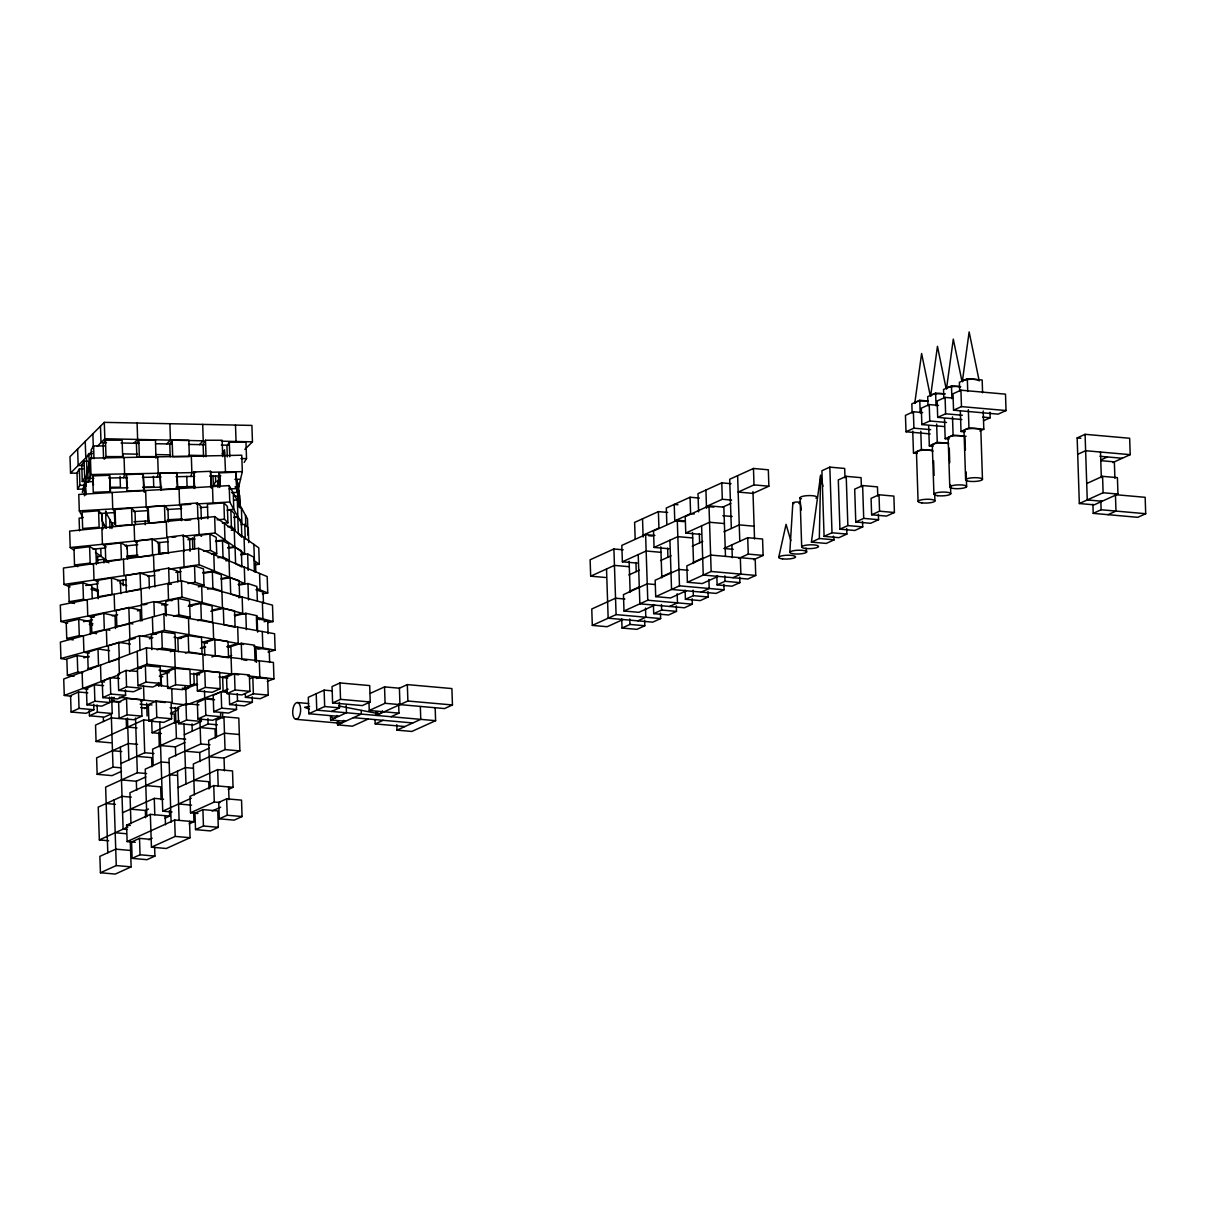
<?xml version="1.0" encoding="UTF-8"?>
<svg xmlns="http://www.w3.org/2000/svg" width="1206" height="1206" viewBox="0 0 1206 1206"><rect width="100%" height="100%" fill="white"/><g stroke="black" fill="none" stroke-linecap="round" stroke-linejoin="round"><path stroke-width="1.5" d="M821.226 482.702L820.623 475.345L811.412 542.112L819.326 538.509L820.623 475.345L822.944 486.395M789.809 552.378L792.839 503.008M914.811 403L921.61 353.509L930.218 395.462M930.67 395.809L937.454 346.318L946.062 388.272M946.514 388.618L953.298 339.127L961.921 381.081M962.358 381.428L969.142 331.936L979.197 380.885M778.729 557.323L786.056 524.339L790.804 540.559M82.325 492.5L90.435 458.159L241.773 455.22L242.316 471.636L237.627 491.475M89.365 481.435L90.978 474.561L90.435 458.159M123.705 477.727L124.61 473.913L124.067 457.511M157.338 477.079L158.242 473.265L157.7 456.863M190.97 476.43L191.875 472.616L191.332 456.2M217.728 486.063L220.261 475.39M83.093 468.908L79.385 468.908L77.018 472.737L77.561 489.139L84.978 489.139M87.812 461.25L84.118 461.25L81.752 465.079L82.294 481.48L86.003 481.48M88.837 453.592L86.47 457.421L87.028 473.822L89.38 469.993L88.837 453.592L92.545 453.592M104.681 445.934L93.571 445.934L91.204 449.763L91.505 458.883M104.425 459.154L105.992 456.607L122.665 456.607L122.123 440.205L105.45 440.19L103.083 444.019L103.565 458.612M77.561 489.139L79.928 485.309L79.385 468.908M82.294 481.48L84.661 477.651L84.118 461.25M155.951 458.205L155.468 440.22L138.796 440.205L136.429 444.034L136.851 456.803M172.141 440.22L172.684 456.637L189.357 456.637L188.814 440.235L172.141 440.22L169.775 444.049L170.197 456.818M222.703 456.652L222.16 440.25L205.487 440.235L203.121 444.064L203.543 456.833M222.221 453.652L224.572 449.823L225.492 471.953M244.155 462.411L246.521 458.582L245.979 442.165L229.306 442.165L226.939 445.994L227.301 456.923M218.859 485.37L213.296 485.37L215.663 481.541L215.482 476.069M218.03 477.712L219.613 475.164M244.833 449.461L252.446 441.833L251.903 425.416L104.289 422.356L70.008 456.667L70.551 473.084L77.847 473.234M70.551 473.084L92.138 451.466M97.219 446.386L104.832 438.758L203.241 440.808L202.698 424.391M133.821 443.25L137.635 439.436L137.092 423.035M166.624 443.929L170.438 440.115L169.895 423.713M199.427 444.622L203.241 440.808M222.085 455.476L224.618 452.928M87.782 692.832L78.496 692.003L70.566 695.606L71.109 712.007L85.973 713.319L93.887 709.731L93.706 704.259M103.626 685.641L94.339 684.812L86.41 688.415L86.953 704.817L101.817 706.128L109.731 702.54L109.55 697.068M119.469 678.45L110.183 677.621L102.254 681.224L102.812 697.626L117.66 698.937L125.59 695.349L125.409 689.877M137.183 671.425L126.027 670.43L118.113 674.033L118.655 690.435L133.504 691.747L141.434 688.159L126.57 686.847L118.655 690.435M145.353 665.697L137.424 669.3L137.966 685.701L152.83 687.013L160.745 683.425L160.202 667.008L145.353 665.697L145.896 682.099L137.966 685.701M71.109 712.007L79.038 708.404L93.887 709.731M86.953 704.817L94.882 701.214L109.731 702.54M102.812 697.626L110.726 694.023L125.59 695.349M175.066 668.335L167.137 671.923L167.679 688.34L182.543 689.651L190.458 686.048L189.915 669.647L175.066 668.335L175.609 684.737L167.679 688.34M113.997 700.053L110.831 701.485L118.263 702.148M126.524 698.41L118.61 702.013L119.153 718.414L127.067 714.811L141.931 716.138L141.388 699.721L126.524 698.41L127.067 714.811M89.244 710.304L89.44 715.776L97.354 712.188L112.218 713.5L111.676 697.098M204.779 670.958L196.849 674.561L197.392 690.963L212.256 692.289L220.185 688.686L219.628 672.285L204.779 670.958L205.321 687.375L197.392 690.963M112.218 713.5L104.289 717.103L89.44 715.776M148.323 704.636L156.237 701.048L171.101 702.359L171.644 718.761L163.714 722.364L148.866 721.052L148.323 704.636L152.031 704.967M144.418 708.555L147.81 707.002M234.492 673.596L226.562 677.199L227.105 693.601L241.969 694.912L249.898 691.324L249.356 674.908L234.492 673.596L235.034 689.998L227.105 693.601M141.931 716.138L134.002 719.726L111.374 717.902L95.53 725.092L96.073 741.494L110.937 742.806M96.073 741.494L143.62 719.922L152.906 720.751M198.96 704.832L185.95 703.671L178.036 707.274L178.578 723.675L193.442 724.987L201.357 721.399L201.236 717.751M148.866 721.052L156.78 717.449L171.644 718.761M170.438 713.394L177.222 710.319M214.562 699.766L205.276 698.937L197.347 702.54L197.89 718.942L212.753 720.253L220.668 716.665L220.547 713.017M226.698 692.244L221.12 691.747L213.191 695.349L213.733 711.751L228.597 713.063L236.527 709.475L236.346 704.003M249.642 678.812L252.823 677.365L267.672 678.692L268.214 695.093L260.3 698.681L245.436 697.37L245.315 693.721M151.67 719.982L152.092 732.735L179.031 720.51M178.578 723.675L186.508 720.088L201.357 721.399M197.89 718.942L205.819 715.354L220.668 716.665M213.733 711.751L221.663 708.163L236.527 709.475M229.23 693.631L229.592 704.56L237.507 700.972L252.371 702.284L252.19 696.812M245.436 697.37L253.366 693.782L268.214 695.093M667.657 512.444L658.386 511.615L634.612 522.409L635.155 538.811M699.359 498.063L690.073 497.234L666.3 508.028L666.843 524.429M731.062 483.681L721.776 482.852L698.003 493.646L698.606 511.872M768.87 486.199L754.006 484.887L738.162 492.078L753.026 493.39L768.87 486.199L768.328 469.797L753.464 468.471L729.69 479.264L731.333 528.484M252.371 702.284L244.441 705.872L229.592 704.56M927.203 400.935L919.771 400.271L911.842 403.859L912.143 412.98M944.901 393.91L935.615 393.081L927.7 396.668L928.002 405.789M960.745 386.719L951.474 385.89L943.544 389.493L943.846 398.598M982.588 392.779L982.166 380.011L967.318 378.699L959.388 382.302L959.69 391.407M137.605 744.343L128.318 743.514L96.616 757.896L97.158 774.312L113.017 767.122L120.434 767.77M120.932 763.519L144.705 752.74L153.991 753.554M185.694 739.172L176.408 738.358L152.634 749.137L153.177 765.554M184.322 734.755L208.095 723.977L217.381 724.791M209.181 756.795L224.045 758.107L239.888 750.916L238.803 718.098L223.939 716.786L216.025 720.374L216.567 736.791M922.665 412.588L913.379 411.759L905.45 415.361L906.008 431.763L930.143 433.904M938.509 405.397L929.223 404.583L921.309 408.171L921.851 424.572L944.132 426.547M952.499 398.04L945.082 397.392L937.152 400.98L937.695 417.382L961.845 419.522M960.926 390.201L952.996 393.789L953.539 410.191L998.116 414.14L1006.045 410.553L1005.503 394.151L960.926 390.201L961.468 406.603L953.539 410.191M121.535 771.312L112.022 775.624L97.158 774.312M160.549 745.549L175.413 746.861L184.925 742.549M643.069 535.208L658.928 528.017L658.386 511.615M677.938 504.756L674.229 504.425L674.772 520.826L690.616 513.65L694.339 513.967M731.605 500.083L722.319 499.269L706.46 506.46L713.892 507.108M623.185 549.815L613.899 548.986L590.126 559.78L590.669 576.182L605.533 577.493M654.888 535.434L645.602 534.605L621.829 545.398L622.371 561.8L637.235 563.112M684.722 520.886L677.29 520.223L653.516 531.017L654.074 547.418L668.923 548.73M725.484 556.388L723.856 507.168L708.992 505.842L685.219 516.635L685.762 533.037L700.626 534.348M146.619 773.559L137.333 772.745L105.631 787.126L107.801 852.748M210.01 744.795L200.724 743.981L169.021 758.363L171.131 822.16M722.907 507.048L730.836 503.46M331.56 690.797L324.128 690.134L308.284 697.324L308.826 713.726L338.539 716.364M339.986 682.943L332.057 686.546L332.6 702.947L362.313 705.585L370.242 701.982L369.699 685.581L339.986 682.943L340.529 699.344L332.6 702.947M906.008 431.763L913.922 428.175L930.64 429.653M921.851 424.572L929.781 420.984L946.484 422.462M937.695 417.382L945.625 413.794L962.343 415.271M121.474 779.935L136.338 781.247L145.851 776.935M184.865 751.172L199.729 752.484L209.241 748.172M844.999 477.817L844.682 468.456L829.834 467.129L821.904 470.732L824.09 536.353L838.939 537.665L846.868 534.077L846.687 528.454M590.669 576.182L614.442 565.388L629.306 566.714M622.371 561.8L646.145 551.006L661.009 552.333M654.074 547.418L677.832 536.64L692.696 537.951M685.762 533.037L709.535 522.258L724.399 523.57M239.888 750.916L225.04 749.604L193.337 763.986L194.362 794.965M308.826 713.726L324.67 706.535L339.534 707.862L339.353 702.389M628.884 574.961L639.406 570.182M660.571 560.579L671.109 555.8M692.274 546.197L702.797 541.419M723.962 531.816L739.248 524.881L754.112 526.208M861.385 486.787L861.084 477.666L846.22 476.355L838.306 479.943L839.934 529.163L854.798 530.474L862.712 526.886L862.531 521.414M370.287 693.36L384.548 686.892L399.412 688.204L407.327 684.616L451.903 688.566L452.446 704.967L444.532 708.57L385.091 703.294L369.247 710.485L368.946 701.379M331.605 711.45L339.534 707.862M983.855 420.623L990.186 417.743L990.005 412.271M912.746 431.205L913.485 453.079L921.399 449.491L932.54 450.471M928.665 425.839L929.329 445.888L937.258 442.3L948.398 443.28M944.509 418.648L945.172 438.698L953.102 435.11L966.096 436.255M960.353 411.457L961.016 431.507L968.946 427.919L983.81 429.23L983.207 411.005M122.56 812.738L154.262 798.357L163.549 799.186M178.036 787.578L217.653 769.594L232.517 770.92L233.06 787.322L228.296 789.478M330.504 716.319L330.625 719.967L346.469 712.776L346.228 705.48M980.629 430.678L983.81 429.23M130.489 809.151L145.353 810.462L148.519 809.03M629.426 591.362L639.949 586.598M661.114 576.981L671.652 572.217M692.817 562.599L703.339 557.835M724.52 548.217L747.72 537.695L762.569 539.007L763.127 555.423L753.614 559.735M877.772 495.998L877.471 486.877L862.622 485.566L854.692 489.154L855.778 521.972L870.642 523.283L878.556 519.696L878.375 514.223M337.439 721.233L337.559 724.866L361.318 714.088L361.197 710.44M135.298 842.285L127.127 841.562L126.585 825.16L150.343 814.367L169.669 816.085L169.488 810.613M233.06 787.322L213.748 785.603L189.975 796.397L190.518 812.799L197.95 813.462M131.303 797.166L122.017 796.337L98.244 807.115L99.344 839.934L127.866 826.984M159.765 721.851L162.735 811.171L191.257 798.236M368.252 719.002L352.408 726.193L337.559 724.866M452.446 704.967L407.884 701.018L376.182 715.399L376.061 711.751M164.905 818.241L169.669 816.085M738.75 558.423L748.263 554.097L763.127 555.423M879.008 494.777L871.079 498.38L871.637 514.781L886.485 516.093L894.415 512.505L893.872 496.103L879.008 494.777L879.551 511.193L871.637 514.781M375.066 720.268L375.187 723.917L383.116 720.314M391.046 716.726L398.96 713.123L398.658 704.003M624.829 599.035L615.542 598.206L591.769 609L592.312 625.401L616.085 614.608L660.647 618.557L660.466 613.1M654.662 584.488L647.23 583.825L623.457 594.618L623.999 611.02L647.773 600.226L692.35 604.176L692.169 598.719M688.219 570.272L678.933 569.443L655.16 580.237L655.702 596.638L679.475 585.845L724.052 589.794L723.856 584.337M687.39 582.257L711.163 571.478L755.74 575.428L755.197 559.011L710.62 555.062L686.847 565.855L687.39 582.257L702.254 583.568L718.098 576.378M127.127 841.562L174.659 819.99L193.985 821.708L193.684 812.588M190.518 812.799L214.291 802.02L219.854 802.518M150.644 839.346L139.504 838.366L131.575 841.954L132.117 858.37L146.981 859.682L154.911 856.094L154.609 846.974M202.894 809.603L194.965 813.191L195.523 829.607L210.372 830.919L218.301 827.331L217.758 810.914L202.894 809.603L203.437 826.004L195.523 829.607M226.668 798.824L218.738 802.412L219.281 818.814L234.145 820.14L242.074 816.537L241.532 800.136L226.668 798.824L227.21 815.226L219.281 818.814M623.02 619.522L607.161 626.713L592.312 625.401M654.707 605.141L638.863 612.331L623.999 611.02M686.41 590.759L670.551 597.95L655.702 596.638M148.775 839.798L152.167 838.26M212.166 811.035L220.653 807.191M189.221 823.864L193.985 821.708M396.804 724.67L396.985 730.143L420.758 719.349L420.336 706.595M621.723 618.919L622.025 628.04L629.954 624.437L644.803 625.748L644.622 620.291M637.868 620.849L645.798 617.246L645.496 608.125M653.411 604.538L653.712 613.658L661.642 610.055L676.506 611.367L676.325 605.909M669.571 606.467L677.486 602.864L677.184 593.744M685.114 590.156L685.415 599.276L693.344 595.674L708.193 596.985L708.012 591.528M701.259 592.086L709.188 588.483L708.887 579.377M716.816 575.775L717.118 584.895L725.032 581.292L739.896 582.604L739.715 577.146M732.962 577.704L740.876 574.101L740.333 557.7M824.09 536.353L832.004 532.766L846.868 534.077M839.934 529.163L847.863 525.575L862.712 526.886M855.778 521.972L863.707 518.384L878.556 519.696M150.343 814.367L151.443 847.185L175.217 836.406L190.066 837.718L189.523 821.316M130.595 850.471L115.731 849.145L99.887 856.335L100.43 872.752L116.273 865.561L131.137 866.873L130.293 841.351M132.117 858.37L140.047 854.768L154.911 856.094M435.185 707.907L435.607 720.675L411.834 731.454L396.985 730.143M644.803 625.748L636.889 629.351L622.025 628.04M660.647 618.557L652.732 622.16L608.156 618.211L606.528 568.991M676.506 611.367L668.576 614.97L653.712 613.658M692.35 604.176L684.42 607.779L639.858 603.829L638.215 554.609M708.193 596.985L700.279 600.588L685.415 599.276M724.052 589.794L716.123 593.397L671.546 589.448L669.918 540.228M739.896 582.604L731.967 586.206L717.118 584.895M755.74 575.428L747.81 579.016L703.249 575.066L701.606 525.846M833.406 536.142L834.19 539.821L826.261 543.424L811.412 542.112M190.066 837.718L166.292 848.496L151.443 847.185M131.137 866.873L115.279 874.064L100.43 872.752M1086.712 483.531L1102.57 476.34L1117.419 477.651L1117.962 494.068L1094.189 504.847L1079.34 503.535L1077.154 437.914L1085.083 434.311L1129.66 438.26L1130.203 454.662L1112.761 462.576M1077.697 454.315L1085.626 450.727L1130.203 454.662M1101.078 459.818L1107.425 456.953M1079.34 503.535L1103.113 492.741L1117.962 494.068M1092.907 504.244L1093.209 513.364L1101.123 509.761L1145.7 513.711L1145.157 497.309L1115.444 494.671L1115.987 511.073L1108.058 514.676M1145.7 513.711L1137.771 517.314L1093.209 513.364M267.28 681.375L273.958 678.857L273.415 662.441L146.423 647.818L63.722 679.023L64.28 695.44L71.335 696.239M64.28 695.44L119.409 674.636L118.866 658.22M129.434 670.853L146.966 664.235L238.682 674.787M166.006 670.943L175.187 667.476L174.644 651.074M111.193 698.576L114.269 697.415M194.226 674.199L203.407 670.732L202.864 654.33M140.951 701.244L144.011 700.083L143.529 685.505M197.498 684.149L185.799 688.551L186.342 704.967L172.232 703.339L171.749 688.762M222.447 677.44L231.627 673.973L231.085 657.572M186.342 704.967L228.115 689.199M256.516 678.496L259.848 677.229L259.305 660.828M88.822 657.3L77.229 655.627L66.843 658.928L67.385 675.345L74.018 676.295M109.595 650.682L98.003 648.994L87.616 652.31L88.159 668.712L91.475 669.194M118.761 642.376L108.374 645.692L108.917 662.094L119.304 658.778L118.761 642.376L130.369 644.049M149.318 638.773L152.785 637.673L139.534 635.758L129.148 639.059L129.63 653.652M170.347 651.722L175.533 650.064L174.991 633.663L161.74 631.748L151.353 635.049L151.835 649.642M185.332 653.094L188.784 651.994L202.05 653.908L201.508 637.507L188.242 635.592L177.855 638.894L178.292 651.662M67.385 675.345L77.772 672.028L82.747 672.752M88.159 668.712L98.545 665.41L98.003 648.994M157.082 649.808L162.282 648.15L175.533 650.064M211.834 656.938L215.301 655.838L228.552 657.752L228.009 641.351L214.758 639.421L204.372 642.738L204.794 655.506M255.069 661.597L254.526 645.195L241.275 643.265L230.889 646.582L231.251 657.511M167.996 672.782L161.076 674.998L161.438 685.928M226.547 657.195L231.733 655.536M190.744 685.189L194.196 684.088L197.513 684.571M268.049 652.069L275.134 650.14L274.591 633.738L163.88 613.914L60.39 642.105L60.933 658.521L66.209 659.456M60.933 658.521L135.238 638.275M142.308 636.346L164.423 630.331L243.506 644.486M83.847 657.828L89.154 656.381M177.523 637.868L189.025 634.733L188.483 618.331M200.362 648.406L205.668 646.959M257.903 649.28L262.833 647.939L262.29 631.537M90.405 634.431L89.983 621.663L78.722 619.206L66.194 622.13L66.752 638.532L73.174 639.949M96.616 633.738L91.807 632.683L91.249 616.281L103.776 613.341L115.037 615.814L115.459 628.567M140.454 620.894L140.092 609.95L128.846 607.492L116.304 610.417L116.861 626.819L129.389 623.894M165.508 615.03L165.147 604.1L153.901 601.628L141.373 604.568L141.916 620.969M186.523 618.181L190.111 617.351L189.568 600.935L178.307 598.478L165.78 601.402L166.262 615.98M161.559 604.93L165.147 604.1M188.287 606.332L200.814 603.407L212.06 605.879L212.603 622.281L201.357 619.809L197.784 620.653M66.752 638.532L79.279 635.607L82.49 636.316M91.807 632.683L104.334 629.758L103.776 613.341M173.483 616.13L178.85 614.879L190.111 617.351M210.794 611.276L223.321 608.337L234.567 610.809L235.11 627.21L223.864 624.753L223.321 608.337M235.08 615.784L245.813 613.281L257.074 615.738L257.617 632.14M264.099 621.738L267.687 620.909L268.109 633.663M201.492 647.818L205.08 646.974M267.657 622.643L273.038 621.557L272.496 605.156L181.443 580.749L60.3 605.065L60.843 621.467L67.581 623.276M198.312 586.84L201.673 586.176L202.216 602.578L188.769 605.276L192.131 606.181M60.843 621.467L141.615 605.261L141.057 588.845M143.408 604.899L146.996 604.176M155.966 602.382L181.985 597.151L246.069 614.336M83.531 621.663L92.5 619.854M112.233 615.889L117.63 614.819M137.363 610.854L140.951 610.13M164.287 605.442L167.875 604.734M238.773 597.694L242.15 597.015L242.692 613.432L234.281 615.12M212.362 610.025L222.462 608.005L221.919 591.588M259.335 619.567L262.923 618.859L262.38 602.442M309.565 706.369L304.59 707.319L309.339 709.143M92.229 598.553L91.807 585.784L82.913 582.845L68.621 585.302L69.164 601.719L74.501 603.482M111.495 577.945L97.204 580.403L97.746 596.804L112.037 594.347L111.495 577.945L120.389 580.885L120.811 593.638M140.077 573.031L125.786 575.488L126.329 591.89L140.62 589.433L140.077 573.031L148.971 575.971L149.393 588.724M177.915 582.001L177.553 571.056L168.659 568.116L154.368 570.574L154.911 586.975M198.628 586.176L203.995 585.242L203.452 568.84L194.543 565.9L180.252 568.358L180.674 581.126M203.422 573.317L212.346 571.78L221.256 574.719L221.798 591.121L212.904 588.181L207.538 589.101M69.164 601.719L83.455 599.261L87.013 600.437M187.94 583.538L195.086 582.317L203.995 585.242M221.226 579.197L230.165 577.659L239.074 580.599L239.617 597L230.708 594.061L230.165 577.659M239.044 585.061L247.969 583.538L256.878 586.463L257.36 601.055M262.426 593.759L267.732 592.975L267.189 576.574L198.553 548.308L63.436 568.026L63.978 584.428L70.084 586.945M63.978 584.428L159.358 570.513M169.956 568.976L199.096 564.725L244.848 583.553L244.305 567.152M85.732 585.513L98.093 583.704M117.525 580.87L126.359 579.573M147.554 576.483L154.624 575.458M175.82 572.368L181.111 571.599M202.668 572.699L214.351 570.996L213.809 554.594M221.256 578.503L229.592 577.282L229.05 560.88M238.17 584.533L244.848 583.553M256.561 590.352L260.104 589.84L259.561 573.438M96.374 564.574L95.892 549.996L89.606 546.68L73.988 548.579L74.531 564.996L77.681 566.654M127.565 558.936L127.143 546.182L120.841 542.866L105.224 544.765L105.766 561.182L108.917 562.84M152.092 539.052L136.474 540.951L137.017 557.368L152.634 555.453L152.092 539.052L158.378 542.368L158.74 553.298M190.035 551.308L189.613 538.554L183.327 535.238L167.709 537.137L168.252 553.539M211.532 554.383L216.733 553.75L216.191 537.348L209.904 534.032L194.287 535.931L194.709 548.7M215.542 541.509L222.477 540.665L228.763 543.981L229.306 560.398L225.839 560.82M96.857 560.097L103.806 559.252L106.957 560.911M74.531 564.996L90.148 563.081L93.299 564.74M105.766 561.182L121.399 559.267L120.841 542.866M203.513 551.278L210.447 550.433L216.733 553.75M228.115 548.157L235.049 547.313L241.351 550.629L241.893 567.031L235.607 563.715L235.049 547.313M217.819 557.715L223.02 557.066L229.306 560.398M240.687 554.79L247.637 553.946L253.923 557.262L254.406 571.855M255.732 564.634L259.32 564.272L258.777 547.856L214.653 516.605L69.662 531.107L70.219 547.509L73.883 550.117M70.219 547.509L166.865 537.846L166.322 521.444M172.232 537.303L175.82 536.956M182.98 536.233L215.196 533.007L244.607 553.856L244.064 537.439M93.013 549.197L105.54 547.946M125.228 545.971L137.755 544.72M157.443 542.745L168.192 541.675M187.88 539.7L195.04 538.992M216.055 540.846L224.994 539.956L224.452 523.555M97.445 556.675L101.033 556.328L100.791 549.032M126.796 557.097L137.529 556.026M159.011 553.886L166.172 553.162M227.648 547.614L234.808 546.906L234.266 530.504M241.034 554.202L244.607 553.856M98.591 510.786L82.114 512.083L82.656 528.499L99.133 527.188L98.591 510.786L102.073 514.389L102.721 529.509M131.544 508.178L115.067 509.49L115.61 525.891L132.087 524.58L131.544 508.178L135.027 511.781L135.449 524.535M164.483 505.57L148.021 506.882L148.564 523.283L165.041 521.987L164.483 505.57L167.966 509.173L168.388 521.942M201.342 519.334L200.92 506.565L197.437 502.962L180.96 504.274L181.503 520.675M222.432 523.253L227.919 522.816L227.376 506.414L223.894 502.812L207.417 504.123L207.899 518.701M82.762 517.856L79.099 518.143L79.521 530.896M227.195 510.304L230.859 510.017L234.341 513.62L234.884 530.022L231.22 530.308M185.166 520.389L190.669 519.952M234.145 517.51L237.808 517.223L241.29 520.811L241.833 537.228L238.351 533.625L237.808 517.223M217.11 519.801L224.437 519.228L227.919 522.816M241.11 524.7L244.773 524.414L248.255 528.017L248.738 542.594M227.738 526.705L231.401 526.419L234.884 530.022M126.977 555.996L137.966 555.122M169.081 552.665L159.931 553.388L159.569 542.444M248.029 535.298L247.486 518.897L229.215 485.596L78.767 494.445L79.31 510.862L82.973 517.51M79.31 510.862L190.759 504.304M196.322 503.972L229.758 501.998L241.939 524.203L241.396 507.801M99.917 513.47L114.781 512.58L112.746 508.887L112.203 492.485M133.353 511.495L148.217 510.62L146.182 506.927L145.64 490.51M166.79 509.52L181.639 508.646L179.604 504.952L179.061 488.551M200.211 507.56L207.643 507.123M228.251 509.731L233.813 509.399L233.271 492.998M115.444 522.846L111.736 523.072L111.917 528.53M134.017 521.761L148.881 520.886M167.453 519.786L182.317 518.912M200.889 517.826L208.321 517.389M234.16 517.027L237.884 516.801L237.341 500.4M188.603 538.796L194.181 538.479M109.55 475.27L110.093 491.671L93.269 492.334L92.726 475.918L109.55 475.27L110.545 491.792M143.213 473.943L143.755 490.36L126.932 491.008L126.374 474.606L143.213 473.943L144.268 492.304M176.875 472.631L177.418 489.048L160.579 489.696L160.036 473.295L176.875 472.631L177.855 489.169M194.241 488.385L193.699 471.983L210.522 471.32L211.517 487.857M219.703 487.465L219.221 472.873L236.059 472.224L237.16 492.395L231.552 492.621M85.581 494.671L85.159 481.903L92.636 481.616M229.11 488.912L236.602 488.626L237.16 492.395M233.994 496.314L237.733 496.163L238.291 499.947L234.552 500.083M90.978 474.561L195.613 472.541M210.553 472.255L242.316 471.636M93.812 478.315L90.088 478.375L89.546 461.973M108.766 478.013L127.444 477.651M142.398 477.365L161.076 477.003M176.016 476.717L194.709 476.355M209.648 476.069L220.864 475.842M234.899 479.37L240.507 479.264M111.238 488.129L128.062 487.812M143.001 487.525L161.694 487.164M176.634 486.862L195.312 486.5M210.266 486.214L219.598 486.033M234.974 486.968L238.698 486.892L238.577 483.244M156.011 456.622L139.338 456.622L138.796 440.205M240.974 458.582L246.521 458.582M84.661 477.651L88.355 477.651M215.663 481.541L219.371 481.541M79.928 485.309L85.49 485.309M111.163 487.239L120.419 487.239L120.057 476.31M142.655 487.254L153.765 487.254L153.403 476.325M176.001 487.269L187.111 487.269L186.749 476.34M221.467 441.185L252.446 441.833M106.49 442.677L101.018 442.572L100.475 426.17M121.067 442.994L139.293 443.371M155.695 443.702L172.096 444.049M188.498 444.396L204.899 444.728M221.301 445.074L228.597 445.225M137.605 454.18L123.027 453.878L123.148 457.526M155.83 454.572L170.408 454.873M188.633 455.25L205.035 455.582M83.636 465.561L78.164 465.456L77.621 449.039M961.468 406.603L1006.045 410.553M982.769 417.08L990.186 417.743M1077.154 437.914L1080.878 438.245M961.016 431.507L964.74 431.838M945.172 438.698L948.896 439.029M1099.993 456.29L1122.273 458.265M1101.349 460.707L1114.359 461.853L1114.902 478.269M929.329 445.888L933.037 446.22M913.485 453.079L917.193 453.411M1102.118 501.259L1087.254 499.932L1085.083 434.311M879.551 511.193L894.415 512.505M722.861 515.671L732.148 516.485M674.772 520.826L684.058 521.655M819.326 538.509L834.19 539.821M648.647 535.705L652.356 536.037M723.947 548.489L733.233 549.303M145.896 682.099L160.745 683.425M175.609 684.737L190.458 686.048M205.321 687.375L220.185 688.686M235.034 689.998L249.898 691.324M340.529 699.344L370.242 701.982M157.88 684.179L161.589 684.511M297.52 702.54A8.427 3.92 -84.9 0 1 299.601 715.625A8.427 3.92 -84.9 0 1 292.877 714.6A8.427 3.92 -84.9 0 1 297.52 702.54L308.676 703.535M369.247 710.485L398.96 713.123M435.607 720.675L316.756 710.138L316.213 693.736M353.403 717.676L412.829 722.952M330.625 719.967L345.474 721.278M375.187 723.917L404.899 726.54M295.817 719.304L340.394 723.253M140.725 707.605L148.157 708.269M170.604 713.726L174.327 714.058L174.629 723.163M175.865 721.957L179.573 722.273M200.181 727.565L215.03 728.891L215.331 737.997M239.346 734.514L224.497 733.188L208.638 740.378L210.221 787.774M127.776 727.112L137.062 727.942M152.092 732.735L161.378 733.565M112.459 750.705L121.746 751.534M136.775 756.328L151.639 757.654L151.941 766.76M168.523 762.614L161.091 761.951L145.248 769.142L146.815 816.537M192.839 768.237L185.407 767.574L129.947 792.734L130.972 823.728M169.564 774.765L176.996 775.428M193.88 780.388L208.744 781.699L208.985 788.995M145.79 785.543L160.654 786.87L161.076 799.623M178.578 803.98L191.573 805.141M106.173 803.528L115.459 804.342M227.21 815.226L242.074 816.537M162.735 811.171L172.021 812M203.437 826.004L218.301 827.331M126.585 825.16L130.293 825.492M126.826 829.472L123.118 829.155L120.389 747.117M115.188 832.743L126.329 833.738M99.344 839.934L108.63 840.763M247.501 675.812L273.958 678.857M141.313 668.109L137.786 667.702L137.243 651.285M158.951 670.129L169.533 671.35M190.699 673.792L199.518 674.802M218.919 677.033L227.738 678.058M226.622 691.505L223.095 691.098L222.613 676.506M155.815 685.098L168.162 686.531M182.272 688.159L187.563 688.762M104.56 681.978L101.033 681.571L100.49 665.154M213.537 699.043L204.719 698.033L204.477 690.736M87.948 689.108L82.656 688.505L82.114 672.089M119.319 697.249L165.177 702.525M111.902 700.912L120.721 701.937M140.122 704.168L148.941 705.178M170.106 707.62L178.925 708.631M243.476 659.908L246.778 660.391M185.483 687.631L188.784 688.113M129.389 623.321L132.901 623.939M254.044 646.371L275.134 650.14M156.448 634.085L152.921 633.452L152.378 617.05M174.011 637.235L181.036 638.487M207.402 643.205L202.126 642.27L213.628 639.135L213.085 622.733M230.24 647.305L226.728 646.672L238.23 643.537L237.688 627.135M109.897 630.21L106.384 629.577L106.927 645.994M89.199 653.2L83.938 652.25L83.38 635.848M160.292 671.109L169.081 672.692M159.328 676.129L162.855 676.762M338.569 705.917L378.986 713.771M267.687 620.909L256.426 618.437L256.788 629.381M91.249 616.281L94.475 616.975M89.334 624.361L92.561 625.07M171.358 584.352L167.981 583.448L168.523 599.849L171.9 600.754M256.185 617.05L273.038 621.557M92.817 617.427L87.767 616.07L87.224 599.653M89.485 622.839L92.847 623.743M255.974 589.749L263.089 592.101L263.451 603.045M90.902 589.071L98.018 591.422L98.274 598.719M256.712 588.453L267.732 592.975M119.967 582.935L126.751 585.724M98.575 581.925L94.008 580.041L93.465 563.639M91.701 587.473L98.485 590.262M259.32 564.272L254.421 560.79L253.863 544.388M201.538 536.353L199.08 534.62L198.538 518.218M137.092 542.806L134.65 541.072L134.107 524.655M106.113 546.891L102.435 544.298L101.892 527.881M95.425 552.348L106.625 560.293M102.54 524.037L106.007 527.64M105.646 511.962L113.093 525.53M105.374 526.886L102.118 520.977L101.877 513.681M219.221 472.873L220.095 485.762M193.699 471.983L194.694 488.505M160.036 473.295L161.031 489.832M126.374 474.606L127.248 487.495M115.007 524.354L114.329 512.731M92.726 475.918L93.465 485.159M85.159 481.903L86.033 494.792M800.362 502.766L801.297 510.048M806.181 548.217L806.648 551.851A8.427 1.899 -1.9 0 1 793.578 553.84A8.427 1.899 -1.9 0 1 794.483 550.539A8.427 1.899 -1.9 0 1 806.633 551.971M1102.57 476.34L1103.113 492.741M1100.49 452.039L1101.334 477.561M1100.822 500.641L1101.123 509.761M980.84 430.09L982.468 479.31A8.427 1.899 -1.9 0 1 969.398 481.315A8.427 1.899 -1.9 0 1 970.287 478.013A8.427 1.899 -1.9 0 1 982.453 479.445M967.318 378.699L967.74 391.468M968.343 409.693L968.946 427.919M965.403 450.049L964.981 437.281A8.427 1.899 -1.9 0 0 954.986 435.758A8.427 1.899 -1.9 0 0 948.941 438.607M966.127 471.923L966.624 486.5A8.427 1.899 -1.9 0 1 953.554 488.505A8.427 1.899 -1.9 0 1 954.443 485.204A8.427 1.899 -1.9 0 1 966.609 486.636M964.001 430.663L965.629 479.882M951.474 385.89L951.896 398.643M952.499 416.884L953.102 435.11M949.258 448.119L949.74 462.697M950.464 484.571L950.765 493.691M948.142 437.853L949.785 487.073M945.082 397.392L945.625 413.794M935.615 393.081L936.037 405.834M936.64 424.075L937.258 442.3M933.595 460.782L934.077 475.36M934.68 493.586L934.921 500.882M932.298 445.044L933.926 494.264M929.223 404.583L929.781 420.984M919.771 400.271L920.193 413.025M920.796 431.266L921.399 449.491M916.454 452.235L918.083 501.455M913.379 411.759L913.922 428.175M862.622 485.566L863.707 518.384M846.22 476.355L847.863 525.575M829.834 467.129L832.004 532.766M800.06 497.776L801.704 546.996M753.464 468.471L754.006 484.887M752.966 491.566L754.534 538.961M747.72 537.695L748.263 554.097M737.62 475.661L739.791 541.298M731.876 544.886L732.298 557.639M721.776 482.852L722.319 499.269M724.851 575.82L725.032 581.292M708.992 505.842L711.163 571.478M705.917 490.043L706.52 508.269M699.329 533.745L699.631 542.866M692.515 532.479L693.54 563.473M690.073 497.234L690.616 513.65M693.164 590.201L693.344 595.674M677.29 520.223L679.475 585.845M667.627 548.127L667.928 557.247M660.813 546.861L661.853 577.855M661.461 604.583L661.642 610.055M645.602 534.605L647.773 600.226M642.527 518.806L643.13 537.032M635.939 562.509L636.24 571.629M629.125 561.242L630.15 592.236M629.773 618.964L629.954 624.437M613.899 548.986L616.085 614.608M407.327 684.616L407.884 701.018M399.412 688.204L399.955 704.621M384.548 686.892L385.091 703.294M324.128 690.134L324.67 706.535M269.647 662.486L269.209 649.733L255.958 647.803L256.441 662.395M255.536 563.202L255.838 572.307M252.823 677.365L253.366 693.782M247.637 553.946L248.18 570.348M247.969 583.538L248.511 599.94M245.466 515.203L245.828 526.133M244.773 524.414L245.255 539.007M245.813 613.281L246.371 629.683M240.326 507.741L239.451 494.852L239.873 507.605M238.291 499.947L237.19 479.762L237.733 496.163M235.502 425.085L236.044 441.486M236.059 472.224L236.602 488.626M241.275 643.265L241.818 659.667M229.306 442.165L229.788 456.742M237.265 693.676L237.507 700.972M230.859 510.017L231.401 526.419M229.215 485.596L229.758 501.998M223.894 502.812L224.437 519.228M222.477 540.665L223.02 557.066M219.537 478.435L219.778 485.732M228.597 786.93L229.019 799.684M217.728 480.184L217.969 487.465M223.939 716.786L225.04 749.604M222.537 712.535L222.718 718.007M224.045 758.107L224.467 770.86M221.12 691.747L221.663 708.163M214.653 516.605L215.196 533.007M212.995 476.249L213.296 485.37M212.497 486.576L213.04 502.977M210.522 471.32L211.065 487.721M214.758 639.421L215.301 655.838M212.346 571.78L212.904 588.181M209.904 534.032L210.447 550.433M217.653 769.594L218.196 786.01M205.487 440.235L206.03 456.652M213.748 785.603L214.291 802.02M207.914 718.505L208.095 723.977M205.276 698.937L205.819 715.354M197.437 502.962L197.98 519.379M200.814 603.407L201.357 619.809M198.553 548.308L199.096 564.725M199.925 720.284L200.724 743.981M194.543 565.9L195.086 582.317M199.729 752.484L200.03 761.604M192.447 538.027L192.809 548.956M193.834 673.144L194.196 684.088M192.01 723.871L192.251 731.168M188.242 635.592L188.784 651.994M183.327 535.238L183.87 551.639M183.538 550.494L184.081 566.91M185.95 703.671L186.508 720.088M185.136 686.365L185.257 690.013M181.443 580.749L181.985 597.151M183.96 723.826L185.965 783.975M178.307 598.478L178.85 614.879M175.367 707.364L176.408 738.358M177.493 771.162L179.121 820.382M175.413 746.861L175.714 755.981M168.659 568.116L169.202 584.518M174.659 819.99L175.217 836.406M163.88 613.914L164.423 630.331M161.74 631.748L162.282 648.15M165.207 815.693L165.508 824.798M158.619 682.521L158.74 686.169M153.509 554.881L154.051 571.282M158.845 732.178L159.328 746.755M153.901 601.628L154.383 616.221M156.237 701.048L156.78 717.449M148.368 509.716L148.79 522.484M147.916 509.595L148.293 520.525M145.172 521.098L145.293 524.746M154.262 798.357L154.805 814.774M146.423 647.818L146.966 664.235M146.665 703.173L147.087 715.927M143.62 719.922L144.705 752.74M139.534 635.758L140.017 650.336M145.353 810.462L145.594 817.758M135.509 718.052L137.333 772.745M139.504 838.366L140.047 854.768M136.338 781.247L136.64 790.367M128.846 607.492L129.931 639.723M126.615 545.052L126.736 548.7M123.494 559.267L124.037 575.669M123.027 580.146L123.208 585.619M126.027 670.43L126.57 686.847M127.474 718.007L128.861 759.931M126.238 719.213L126.54 728.334M114.766 512.851L115.128 523.796M114.148 594.256L114.691 610.658M109.701 519.364L110.002 528.484M105.45 440.19L105.992 456.607M104.289 422.356L104.832 438.758M106.068 511.299L106.188 514.947M105.631 511.178L106.188 528.379M110.183 677.621L110.726 694.023M111.254 714.254L113.017 767.122M114.103 799.925L116.273 865.561M103.806 559.252L103.927 562.9M103.339 717.841L103.46 721.49M97.52 555.936L97.761 563.217M93.571 445.934L93.993 458.687M92.862 433.798L93.344 448.376M97.113 704.892L97.354 712.188M87.737 469.601L88.159 482.37M94.339 684.812L94.882 701.214M89.606 546.68L90.148 563.081M85.234 441.411L85.792 457.828M85.928 477.229L86.229 486.35M84.118 484.857L84.48 495.802M82.913 582.845L83.455 599.261M78.722 619.206L79.279 635.607M78.496 692.003L79.038 708.404M77.229 655.627L77.772 672.028M917.253 452.989A8.427 1.899 -1.9 0 1 921.851 450.275A8.427 1.899 -1.9 0 1 932.931 451.134M932.856 445.677A8.427 1.899 -1.9 0 1 937.695 443.084A8.427 1.899 -1.9 0 1 948.579 443.823M965.071 431.537A8.427 1.899 -1.9 0 1 972.338 428.477A8.427 1.899 -1.9 0 1 979.845 431.039M962.463 381.699A8.427 1.899 -1.9 0 1 969.202 379.347A8.427 1.899 -1.9 0 1 978.986 380.478M946.604 388.89A8.427 1.899 -1.9 0 1 950.825 386.825A8.427 1.899 -1.9 0 1 960.383 386.734M930.881 396.216A8.427 1.899 -1.9 0 1 934.982 394.015A8.427 1.899 -1.9 0 1 944.976 394M915.022 403.407A8.427 1.899 -1.9 0 1 918.61 401.281A8.427 1.899 -1.9 0 1 928.213 401.04M793.97 503.58A3.769 0.844 -1.9 0 1 794.045 502.344A3.769 0.844 -1.9 0 1 799.488 502.254A3.769 0.844 -1.9 0 1 798.885 503.49M801.447 498.756A8.427 1.899 -1.9 0 1 802.759 496.284A8.427 1.899 -1.9 0 1 813.628 495.832A8.427 1.899 -1.9 0 1 815.919 498.153M343.831 720.359A8.427 3.92 -84.9 0 1 338.63 721.942M336.896 715.444A8.427 3.92 -84.9 0 1 331.695 717.027M382.468 710.892A8.427 3.92 -84.9 0 1 377.056 712.128M238.878 491.083L238.321 487.314L239.436 507.485L238.878 491.083M921.851 502.887A8.427 1.899 -1.9 0 0 934.906 501.018A8.427 1.899 -1.9 0 0 922.756 499.585A8.427 1.899 -1.9 0 0 921.851 502.887M937.695 495.696A8.427 1.899 -1.9 0 0 950.75 493.827A8.427 1.899 -1.9 0 0 938.6 492.395A8.427 1.899 -1.9 0 0 937.695 495.696M782.483 558.875A8.427 1.899 -1.9 0 0 795.538 556.991A8.427 1.899 -1.9 0 0 783.387 555.559A8.427 1.899 -1.9 0 0 782.483 558.875M805.472 548.444A8.427 1.899 -1.9 0 0 818.527 546.574A8.427 1.899 -1.9 0 0 806.362 545.142A8.427 1.899 -1.9 0 0 805.472 548.444"/></g></svg>
